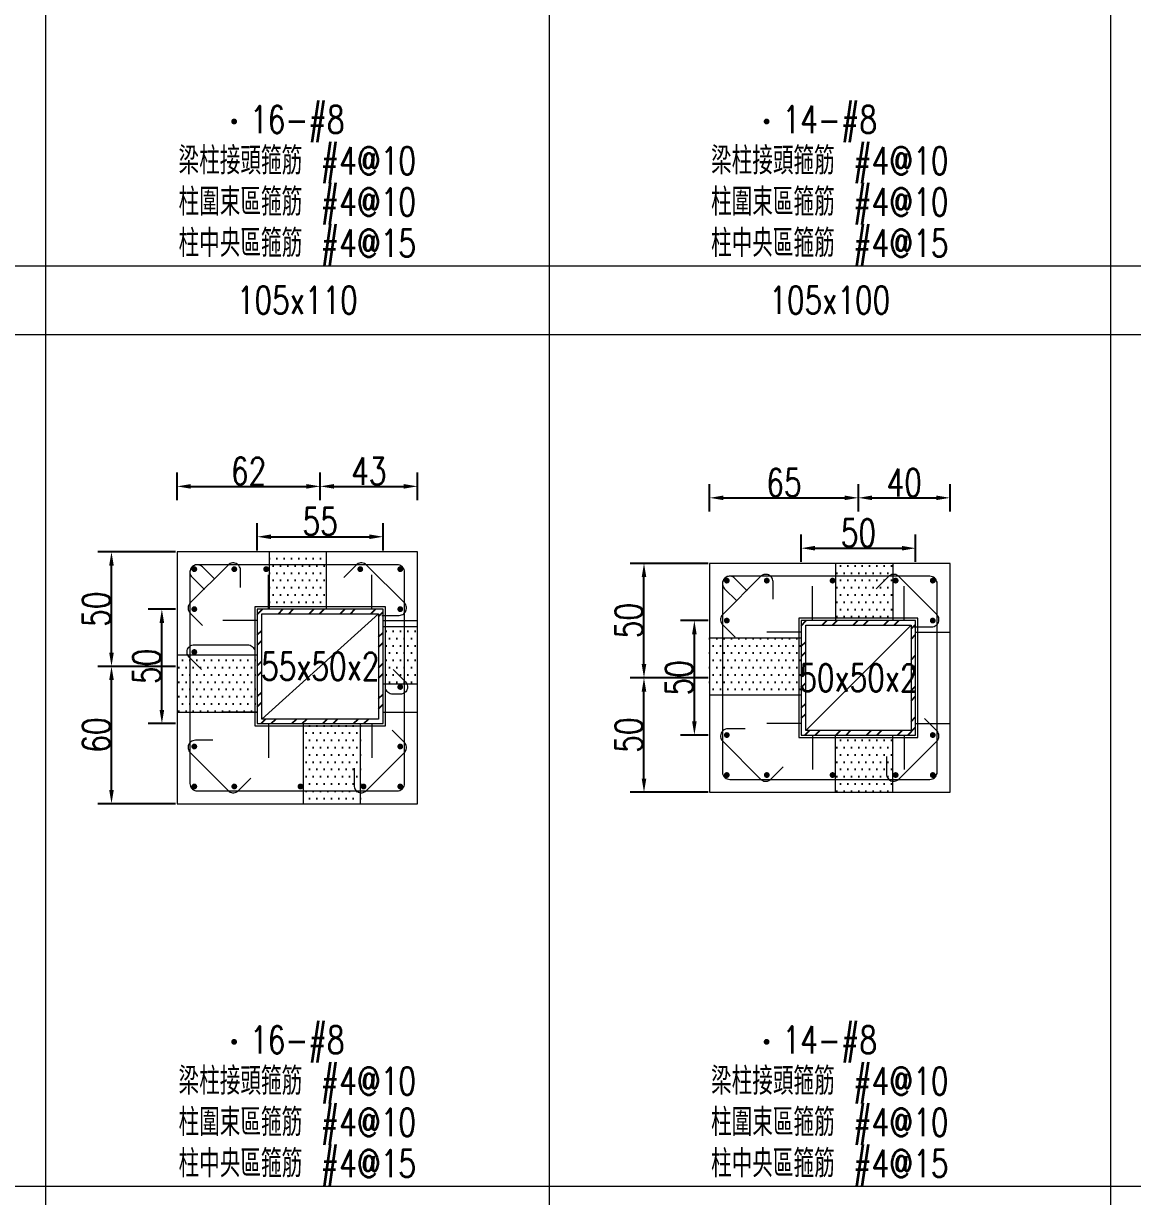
# Model space of a CAD drawing. Header units: millimetres. Extents: x 0 to 3905, y 0 to 8880.
# Drawn here: x 2440 to 2925, y 6055 to 6568 of the extents above; entities that cross this region are included whole.
import ezdxf
from ezdxf.enums import TextEntityAlignment as Align

# ---------------------------------------------------------------- set-up
doc = ezdxf.new("R2010")
doc.units = ezdxf.units.MM
doc.layers.get('DEFPOINTS').update_dxf_attribs({"color": 3})
for name, color, linetype in [('Hatch線', 6, 'Continuous'), ('TC-鋼粱', 132, 'Continuous'), ('主筋斷面', 2, 'Continuous'), ('文字-主筋根數', 7, 'Continuous'), ('文字-剪力筋 中央區', 7, 'Continuous'), ('文字-剪力筋-BC', 7, 'Continuous'), ('文字-剪力筋-圍束區', 7, 'Continuous'), ('文字-斷面尺寸', 7, 'Continuous'), ('文字-輔助字', 7, 'Continuous'), ('柱斷面線', 4, 'Continuous'), ('標註字', 4, 'Continuous'), ('箍筋線', 1, 'Continuous'), ('網格線', 7, 'Continuous'), ('鋼柱', 11, 'Continuous')]:
    doc.layers.add(name, color=color, linetype=linetype)
doc.styles.add('note', font='txt.shx', dxfattribs={"width": 0.75, "height": 12})
doc.styles.add('txt', font='txt.shx', dxfattribs={"height": 0.2, "bigfont": 'chineset.shx'})
doc.dimstyles.new('RCAD_DIM', dxfattribs={"dimtxt": 12, "dimasz": 6, "dimexe": 6, "dimexo": 0.625, "dimtad": 1, "dimdec": 0, "dimdsep": 46, "dimtxsty": 'note', "dimcen": 2.5, "dimclrd": 256, "dimclre": 256, "dimclrt": 256, "dimadec": 0, "dimazin": 0, "dimtfac": 1, "dimtmove": 0, "dimatfit": 3, "dimfxl": 0, "dimtolj": 1, "dimarcsym": 0})

# ---------------------------------------------------------------- blocks, each defined once
blk = doc.blocks.new('*D1428')
at = {"layer": 'DEFPOINTS', "color": 0}
for p in [(2597.5, 6343.62), (2542.5, 6337), (2597.5, 6337)]:
    blk.add_point(p, dxfattribs=at)
at = {"layer": '標註字', "lineweight": -2}
for p, q in [((2542.5, 6337.62), (2542.5, 6349.62)), ((2597.5, 6337.62), (2597.5, 6349.62)), ((2548.5, 6343.62), (2591.5, 6343.62))]:
    blk.add_line(p, q, dxfattribs=at)
at = {"layer": '標註字'}
for points in [[(2548.5, 6344.62), (2548.5, 6342.62), (2542.5, 6343.62)], [(2591.5, 6342.62), (2591.5, 6344.62), (2597.5, 6343.62)]]:
    blk.add_solid(points, dxfattribs=at)
at = {"layer": '標註字', "insert": (2570, 6350.25), "char_height": 12, "attachment_point": 5, "style": 'note'}
blk.add_mtext('\\A1;55', dxfattribs=at)
blk = doc.blocks.new('*D1429')
at = {"layer": 'DEFPOINTS', "color": 0}
for p in [(2500.88, 6312), (2507.5, 6312), (2507.5, 6262)]:
    blk.add_point(p, dxfattribs=at)
at = {"layer": '標註字', "lineweight": -2}
for p, q in [((2506.88, 6312), (2494.88, 6312)), ((2500.88, 6268), (2500.88, 6306)), ((2506.88, 6262), (2494.88, 6262))]:
    blk.add_line(p, q, dxfattribs=at)
at = {"layer": '標註字'}
for points in [[(2501.88, 6306), (2499.88, 6306), (2500.88, 6312)], [(2499.88, 6268), (2501.88, 6268), (2500.88, 6262)]]:
    blk.add_solid(points, dxfattribs=at)
at = {"layer": '標註字', "insert": (2494.25, 6287), "char_height": 12, "attachment_point": 5, "rotation": 90, "style": 'note'}
blk.add_mtext('\\A1;50', dxfattribs=at)
blk = doc.blocks.new('*D1430')
at = {"layer": 'DEFPOINTS', "color": 0}
for p in [(2570, 6365.62), (2507.5, 6359), (2570, 6359)]:
    blk.add_point(p, dxfattribs=at)
at = {"layer": '標註字', "lineweight": -2}
for p, q in [((2507.5, 6359.62), (2507.5, 6371.62)), ((2570, 6359.62), (2570, 6371.62)), ((2513.5, 6365.62), (2564, 6365.62))]:
    blk.add_line(p, q, dxfattribs=at)
at = {"layer": '標註字'}
for points in [[(2513.5, 6366.62), (2513.5, 6364.62), (2507.5, 6365.62)], [(2564, 6364.62), (2564, 6366.62), (2570, 6365.62)]]:
    blk.add_solid(points, dxfattribs=at)
at = {"layer": '標註字', "insert": (2538.75, 6372.25), "char_height": 12, "attachment_point": 5, "style": 'note'}
blk.add_mtext('\\A1;62', dxfattribs=at)
blk = doc.blocks.new('*D1431')
at = {"layer": 'DEFPOINTS', "color": 0}
for p in [(2612.5, 6365.62), (2570, 6359), (2612.5, 6359)]:
    blk.add_point(p, dxfattribs=at)
at = {"layer": '標註字', "lineweight": -2}
for p, q in [((2570, 6359.62), (2570, 6371.62)), ((2612.5, 6359.62), (2612.5, 6371.62)), ((2576, 6365.62), (2606.5, 6365.62))]:
    blk.add_line(p, q, dxfattribs=at)
at = {"layer": '標註字'}
for points in [[(2576, 6366.62), (2576, 6364.62), (2570, 6365.62)], [(2606.5, 6364.62), (2606.5, 6366.62), (2612.5, 6365.62)]]:
    blk.add_solid(points, dxfattribs=at)
at = {"layer": '標註字', "insert": (2591.25, 6372.25), "char_height": 12, "attachment_point": 5, "style": 'note'}
blk.add_mtext('\\A1;43', dxfattribs=at)
blk = doc.blocks.new('*D1432')
at = {"layer": 'DEFPOINTS', "color": 0}
for p in [(2478.88, 6287), (2507.5, 6287), (2507.5, 6227)]:
    blk.add_point(p, dxfattribs=at)
at = {"layer": '標註字', "lineweight": -2}
for p, q in [((2506.88, 6287), (2472.88, 6287)), ((2478.88, 6233), (2478.88, 6281)), ((2506.88, 6227), (2472.88, 6227))]:
    blk.add_line(p, q, dxfattribs=at)
at = {"layer": '標註字'}
for points in [[(2479.88, 6281), (2477.88, 6281), (2478.88, 6287)], [(2477.88, 6233), (2479.88, 6233), (2478.88, 6227)]]:
    blk.add_solid(points, dxfattribs=at)
at = {"layer": '標註字', "insert": (2472.25, 6257), "char_height": 12, "attachment_point": 5, "rotation": 90, "style": 'note'}
blk.add_mtext('\\A1;60', dxfattribs=at)
blk = doc.blocks.new('*D1433')
at = {"layer": 'DEFPOINTS', "color": 0}
for p in [(2478.88, 6337), (2507.5, 6337), (2507.5, 6287)]:
    blk.add_point(p, dxfattribs=at)
at = {"layer": '標註字', "lineweight": -2}
for p, q in [((2506.88, 6337), (2472.88, 6337)), ((2478.88, 6293), (2478.88, 6331)), ((2506.88, 6287), (2472.88, 6287))]:
    blk.add_line(p, q, dxfattribs=at)
at = {"layer": '標註字'}
for points in [[(2479.88, 6331), (2477.88, 6331), (2478.88, 6337)], [(2477.88, 6293), (2479.88, 6293), (2478.88, 6287)]]:
    blk.add_solid(points, dxfattribs=at)
at = {"layer": '標註字', "insert": (2472.25, 6312), "char_height": 12, "attachment_point": 5, "rotation": 90, "style": 'note'}
blk.add_mtext('\\A1;50', dxfattribs=at)
blk = doc.blocks.new('Circle_Filled')
at = {"const_width": 0.5}
blk.add_lwpolyline([(-0.25, 0, 1), (0.25, 0, 1)], format="xyb", close=True, dxfattribs=at)
blk = doc.blocks.new('*D1560')
at = {"layer": 'DEFPOINTS', "color": 0}
for p in [(2830, 6338.62), (2780, 6332), (2830, 6332)]:
    blk.add_point(p, dxfattribs=at)
at = {"layer": '標註字', "lineweight": -2}
for p, q in [((2780, 6332.62), (2780, 6344.62)), ((2830, 6332.62), (2830, 6344.62)), ((2786, 6338.62), (2824, 6338.62))]:
    blk.add_line(p, q, dxfattribs=at)
at = {"layer": '標註字'}
for points in [[(2786, 6339.62), (2786, 6337.62), (2780, 6338.62)], [(2824, 6337.62), (2824, 6339.62), (2830, 6338.62)]]:
    blk.add_solid(points, dxfattribs=at)
at = {"layer": '標註字', "insert": (2805, 6345.25), "char_height": 12, "attachment_point": 5, "style": 'note'}
blk.add_mtext('\\A1;50', dxfattribs=at)
blk = doc.blocks.new('*D1561')
at = {"layer": 'DEFPOINTS', "color": 0}
for p in [(2733.38, 6307), (2740, 6307), (2740, 6257)]:
    blk.add_point(p, dxfattribs=at)
at = {"layer": '標註字', "lineweight": -2}
for p, q in [((2739.38, 6307), (2727.38, 6307)), ((2733.38, 6263), (2733.38, 6301)), ((2739.38, 6257), (2727.38, 6257))]:
    blk.add_line(p, q, dxfattribs=at)
at = {"layer": '標註字'}
for points in [[(2734.38, 6301), (2732.38, 6301), (2733.38, 6307)], [(2732.38, 6263), (2734.38, 6263), (2733.38, 6257)]]:
    blk.add_solid(points, dxfattribs=at)
at = {"layer": '標註字', "insert": (2726.75, 6282), "char_height": 12, "attachment_point": 5, "rotation": 90, "style": 'note'}
blk.add_mtext('\\A1;50', dxfattribs=at)
blk = doc.blocks.new('*D1562')
at = {"layer": 'DEFPOINTS', "color": 0}
for p in [(2805, 6360.62), (2740, 6354), (2805, 6354)]:
    blk.add_point(p, dxfattribs=at)
at = {"layer": '標註字', "lineweight": -2}
for p, q in [((2740, 6354.62), (2740, 6366.62)), ((2805, 6354.62), (2805, 6366.62)), ((2746, 6360.62), (2799, 6360.62))]:
    blk.add_line(p, q, dxfattribs=at)
at = {"layer": '標註字'}
for points in [[(2746, 6361.62), (2746, 6359.62), (2740, 6360.62)], [(2799, 6359.62), (2799, 6361.62), (2805, 6360.62)]]:
    blk.add_solid(points, dxfattribs=at)
at = {"layer": '標註字', "insert": (2772.5, 6367.25), "char_height": 12, "attachment_point": 5, "style": 'note'}
blk.add_mtext('\\A1;65', dxfattribs=at)
blk = doc.blocks.new('*D1563')
at = {"layer": 'DEFPOINTS', "color": 0}
for p in [(2845, 6360.62), (2805, 6354), (2845, 6354)]:
    blk.add_point(p, dxfattribs=at)
at = {"layer": '標註字', "lineweight": -2}
for p, q in [((2805, 6354.62), (2805, 6366.62)), ((2845, 6354.62), (2845, 6366.62)), ((2811, 6360.62), (2839, 6360.62))]:
    blk.add_line(p, q, dxfattribs=at)
at = {"layer": '標註字'}
for points in [[(2811, 6361.62), (2811, 6359.62), (2805, 6360.62)], [(2839, 6359.62), (2839, 6361.62), (2845, 6360.62)]]:
    blk.add_solid(points, dxfattribs=at)
at = {"layer": '標註字', "insert": (2825, 6367.25), "char_height": 12, "attachment_point": 5, "style": 'note'}
blk.add_mtext('\\A1;40', dxfattribs=at)
blk = doc.blocks.new('*D1564')
at = {"layer": 'DEFPOINTS', "color": 0}
for p in [(2711.38, 6282), (2740, 6282), (2740, 6232)]:
    blk.add_point(p, dxfattribs=at)
at = {"layer": '標註字', "lineweight": -2}
for p, q in [((2739.38, 6282), (2705.38, 6282)), ((2711.38, 6238), (2711.38, 6276)), ((2739.38, 6232), (2705.38, 6232))]:
    blk.add_line(p, q, dxfattribs=at)
at = {"layer": '標註字'}
for points in [[(2712.38, 6276), (2710.38, 6276), (2711.38, 6282)], [(2710.38, 6238), (2712.38, 6238), (2711.38, 6232)]]:
    blk.add_solid(points, dxfattribs=at)
at = {"layer": '標註字', "insert": (2704.75, 6257), "char_height": 12, "attachment_point": 5, "rotation": 90, "style": 'note'}
blk.add_mtext('\\A1;50', dxfattribs=at)
blk = doc.blocks.new('*D1565')
at = {"layer": 'DEFPOINTS', "color": 0}
for p in [(2711.38, 6332), (2740, 6332), (2740, 6282)]:
    blk.add_point(p, dxfattribs=at)
at = {"layer": '標註字', "lineweight": -2}
for p, q in [((2739.38, 6332), (2705.38, 6332)), ((2711.38, 6288), (2711.38, 6326)), ((2739.38, 6282), (2705.38, 6282))]:
    blk.add_line(p, q, dxfattribs=at)
at = {"layer": '標註字'}
for points in [[(2712.38, 6326), (2710.38, 6326), (2711.38, 6332)], [(2710.38, 6288), (2712.38, 6288), (2711.38, 6282)]]:
    blk.add_solid(points, dxfattribs=at)
at = {"layer": '標註字', "insert": (2704.75, 6307), "char_height": 12, "attachment_point": 5, "rotation": 90, "style": 'note'}
blk.add_mtext('\\A1;50', dxfattribs=at)

msp = doc.modelspace()

# ---------------------------------------------------------------- hatches: boundary and pattern name
at = {"layer": 'Hatch線'}
h = msp.add_hatch(dxfattribs=at)
h.set_pattern_fill('ANSI32', color=256, style=0)
h.paths.add_polyline_path([(2542.5, 6262), (2597.5, 6262), (2597.5, 6312), (2542.5, 6312)], flags=17)
h.paths.add_polyline_path([(2544.5, 6264), (2544.5, 6310), (2595.5, 6310), (2595.5, 6264)])
h = msp.add_hatch(dxfattribs=at)
h.set_pattern_fill('ANSI32', color=256, style=0)
h.paths.add_polyline_path([(2780, 6257), (2830, 6257), (2830, 6307), (2780, 6307)], flags=17)
h.paths.add_polyline_path([(2782, 6259), (2782, 6305), (2828, 6305), (2828, 6259)])
at = {"layer": 'TC-鋼粱'}
h = msp.add_hatch(dxfattribs=at)
h.set_pattern_fill('DOTS', color=256, scale=2, style=0)
h.paths.add_polyline_path([(2572.67, 6337), (2547.67, 6337), (2547.67, 6312), (2572.67, 6312)], flags=17)
h = msp.add_hatch(dxfattribs=at)
h.set_pattern_fill('DOTS', color=256, scale=2, style=0)
h.paths.add_polyline_path([(2820, 6332), (2795, 6332), (2795, 6307), (2820, 6307)], flags=17)
h = msp.add_hatch(dxfattribs=at)
h.set_pattern_fill('DOTS', color=256, scale=2, style=0)
h.paths.add_polyline_path([(2612.5, 6279.28), (2612.5, 6304.28), (2597.5, 6304.28), (2597.5, 6279.28)], flags=17)
h = msp.add_hatch(dxfattribs=at)
h.set_pattern_fill('DOTS', color=256, scale=2, style=0)
h.paths.add_polyline_path([(2740, 6299.5), (2740, 6274.5), (2780, 6274.5), (2780, 6299.5)], flags=17)
h = msp.add_hatch(dxfattribs=at)
h.set_pattern_fill('DOTS', color=256, scale=2, style=0)
h.paths.add_polyline_path([(2507.5, 6292), (2507.5, 6267), (2542.5, 6267), (2542.5, 6292)], flags=17)
h = msp.add_hatch(dxfattribs=at)
h.set_pattern_fill('DOTS', color=256, scale=2, style=0)
h.paths.add_polyline_path([(2562.67, 6227), (2587.67, 6227), (2587.67, 6262), (2562.67, 6262)], flags=17)
h = msp.add_hatch(dxfattribs=at)
h.set_pattern_fill('DOTS', color=256, scale=2, style=0)
h.paths.add_polyline_path([(2795, 6232), (2820, 6232), (2820, 6257), (2795, 6257)], flags=17)

# ---------------------------------------------------------------- linework, layer by layer
at = {"layer": 'DEFPOINTS', "lineweight": 5}
for points in [[(2547.5, 6312), (2547.5, 6327)], [(2592.5, 6312), (2592.5, 6327)], [(2785, 6307), (2785, 6322)], [(2825, 6307), (2825, 6322)], [(2542.5, 6261), (2598.5, 6261), (2598.5, 6313), (2541.5, 6313), (2541.5, 6261), (2542.5, 6261)], [(2544.5, 6264), (2595.5, 6310)], [(2780, 6256), (2831, 6256), (2831, 6308), (2779, 6308), (2779, 6256), (2780, 6256)], [(2542.5, 6307), (2527.5, 6307)], [(2597.5, 6307), (2612.5, 6307)], [(2782, 6259), (2828, 6305)], [(2780, 6302), (2765, 6302)], [(2830, 6302), (2845, 6302)], [(2542.5, 6267), (2527.5, 6267)], [(2597.5, 6267), (2612.5, 6267)], [(2547.5, 6262), (2547.5, 6247)], [(2592.5, 6262), (2592.5, 6247)], [(2780, 6262), (2765, 6262)], [(2830, 6262), (2845, 6262)], [(2785, 6257), (2785, 6242)], [(2825, 6257), (2825, 6242)]]:
    msp.add_lwpolyline(points, dxfattribs=at)
at = {"layer": 'TC-鋼粱', "lineweight": 5}
for points in [[(2547.67, 6337), (2547.67, 6312)], [(2572.67, 6337), (2572.67, 6312)], [(2795, 6332), (2795, 6307)], [(2820, 6332), (2820, 6307)], [(2612.5, 6304.28), (2597.5, 6304.28)], [(2740, 6299.5), (2780, 6299.5)], [(2507.5, 6292), (2542.5, 6292)], [(2612.5, 6279.28), (2597.5, 6279.28)], [(2740, 6274.5), (2780, 6274.5)], [(2507.5, 6267), (2542.5, 6267)], [(2562.67, 6227), (2562.67, 6262)], [(2587.67, 6227), (2587.67, 6262)], [(2795, 6232), (2795, 6257)], [(2820, 6232), (2820, 6257)]]:
    msp.add_lwpolyline(points, dxfattribs=at)
at = {"layer": '柱斷面線', "lineweight": 5}
for points in [[(2507.5, 6227), (2612.5, 6227), (2612.5, 6337), (2507.5, 6337), (2507.5, 6227)], [(2740, 6232), (2845, 6232), (2845, 6332), (2740, 6332), (2740, 6232)]]:
    msp.add_lwpolyline(points, dxfattribs=at)
at = {"layer": '箍筋線', "lineweight": 5}
for points in [[(2535.23, 6321.39), (2535.23, 6329.01), (2535.18, 6329.54), (2535.05, 6330.06), (2534.83, 6330.55), (2534.53, 6330.99), (2534.17, 6331.38), (2533.74, 6331.7), (2533.27, 6331.94), (2532.76, 6332.11), (2532.23, 6332.18), (2531.7, 6332.17), (2531.17, 6332.06), (2530.67, 6331.87), (2530.21, 6331.6), (2529.81, 6331.26), (2513.24, 6314.69), (2512.89, 6314.27), (2512.61, 6313.79), (2512.42, 6313.27), (2512.33, 6312.73), (2512.33, 6312.17), (2512.42, 6311.63), (2512.61, 6311.11), (2512.89, 6310.63), (2513.24, 6310.2), (2518.63, 6304.82)], [(2523.94, 6325.05), (2518.56, 6330.44), (2518.15, 6330.78), (2517.69, 6331.05), (2517.19, 6331.24), (2516.67, 6331.35), (2516.13, 6331.36), (2515.6, 6331.29), (2515.09, 6331.12), (2514.62, 6330.88), (2514.19, 6330.56), (2513.83, 6330.17), (2513.53, 6329.73), (2513.31, 6329.24), (2513.18, 6328.72), (2513.13, 6328.19), (2513.13, 6235.81), (2513.18, 6235.26), (2513.33, 6234.72), (2513.56, 6234.22), (2513.88, 6233.77), (2514.27, 6233.38), (2514.72, 6233.06), (2515.22, 6232.83), (2515.76, 6232.68), (2516.31, 6232.63), (2603.69, 6232.63), (2604.24, 6232.68), (2604.78, 6232.83), (2605.28, 6233.06), (2605.73, 6233.38), (2606.12, 6233.77), (2606.44, 6234.22), (2606.67, 6234.72), (2606.82, 6235.26), (2606.87, 6235.81), (2606.87, 6328.19), (2606.82, 6328.74), (2606.67, 6329.28), (2606.44, 6329.78), (2606.12, 6330.23), (2605.73, 6330.62), (2605.28, 6330.94), (2604.78, 6331.17), (2604.24, 6331.32), (2603.69, 6331.37), (2516.31, 6331.37), (2515.78, 6331.32), (2515.26, 6331.19), (2514.77, 6330.97), (2514.33, 6330.67), (2513.94, 6330.31), (2513.62, 6329.88), (2513.38, 6329.41), (2513.21, 6328.9), (2513.14, 6328.37), (2513.15, 6327.83), (2513.26, 6327.31), (2513.45, 6326.81), (2513.72, 6326.35), (2514.06, 6325.94), (2519.45, 6320.56)], [(2596.89, 6309.27), (2604.51, 6309.27), (2605.04, 6309.32), (2605.56, 6309.45), (2606.05, 6309.67), (2606.49, 6309.97), (2606.88, 6310.33), (2607.2, 6310.76), (2607.44, 6311.23), (2607.61, 6311.74), (2607.68, 6312.27), (2607.67, 6312.8), (2607.56, 6313.33), (2607.37, 6313.83), (2607.1, 6314.29), (2606.76, 6314.69), (2590.19, 6331.26), (2589.77, 6331.61), (2589.29, 6331.89), (2588.77, 6332.08), (2588.23, 6332.17), (2587.67, 6332.17), (2587.13, 6332.08), (2586.61, 6331.89), (2586.13, 6331.61), (2585.7, 6331.26), (2580.32, 6325.87)], [(2767.73, 6316.39), (2767.73, 6324.01), (2767.68, 6324.54), (2767.55, 6325.06), (2767.33, 6325.55), (2767.03, 6325.99), (2766.67, 6326.38), (2766.24, 6326.7), (2765.77, 6326.94), (2765.26, 6327.11), (2764.73, 6327.18), (2764.2, 6327.17), (2763.67, 6327.06), (2763.17, 6326.87), (2762.71, 6326.6), (2762.31, 6326.26), (2745.74, 6309.69), (2745.39, 6309.27), (2745.11, 6308.79), (2744.92, 6308.27), (2744.83, 6307.73), (2744.83, 6307.17), (2744.92, 6306.63), (2745.11, 6306.11), (2745.39, 6305.63), (2745.74, 6305.2), (2751.13, 6299.82)], [(2756.44, 6320.05), (2751.06, 6325.44), (2750.65, 6325.78), (2750.19, 6326.05), (2749.69, 6326.24), (2749.17, 6326.35), (2748.63, 6326.36), (2748.1, 6326.29), (2747.59, 6326.12), (2747.12, 6325.88), (2746.69, 6325.56), (2746.33, 6325.17), (2746.03, 6324.73), (2745.81, 6324.24), (2745.68, 6323.72), (2745.63, 6323.19), (2745.63, 6240.81), (2745.68, 6240.26), (2745.83, 6239.72), (2746.06, 6239.22), (2746.38, 6238.77), (2746.77, 6238.38), (2747.22, 6238.06), (2747.72, 6237.83), (2748.26, 6237.68), (2748.81, 6237.63), (2836.19, 6237.63), (2836.74, 6237.68), (2837.28, 6237.83), (2837.78, 6238.06), (2838.23, 6238.38), (2838.62, 6238.77), (2838.94, 6239.22), (2839.17, 6239.72), (2839.32, 6240.26), (2839.37, 6240.81), (2839.37, 6323.19), (2839.32, 6323.74), (2839.17, 6324.28), (2838.94, 6324.78), (2838.62, 6325.23), (2838.23, 6325.62), (2837.78, 6325.94), (2837.28, 6326.17), (2836.74, 6326.32), (2836.19, 6326.37), (2748.81, 6326.37), (2748.28, 6326.32), (2747.76, 6326.19), (2747.27, 6325.97), (2746.83, 6325.67), (2746.44, 6325.31), (2746.12, 6324.88), (2745.88, 6324.41), (2745.71, 6323.9), (2745.64, 6323.37), (2745.65, 6322.83), (2745.76, 6322.31), (2745.95, 6321.81), (2746.22, 6321.35), (2746.56, 6320.94), (2751.95, 6315.56)], [(2829.39, 6304.27), (2837.01, 6304.27), (2837.54, 6304.32), (2838.06, 6304.45), (2838.55, 6304.67), (2838.99, 6304.97), (2839.38, 6305.33), (2839.7, 6305.76), (2839.94, 6306.23), (2840.11, 6306.74), (2840.18, 6307.27), (2840.17, 6307.8), (2840.06, 6308.33), (2839.87, 6308.83), (2839.6, 6309.29), (2839.26, 6309.69), (2822.69, 6326.26), (2822.27, 6326.61), (2821.79, 6326.89), (2821.27, 6327.08), (2820.73, 6327.17), (2820.17, 6327.17), (2819.63, 6327.08), (2819.11, 6326.89), (2818.63, 6326.61), (2818.2, 6326.26), (2812.82, 6320.87)], [(2518.18, 6285.64), (2512.79, 6291.03), (2512.45, 6291.43), (2512.18, 6291.89), (2511.99, 6292.39), (2511.88, 6292.91), (2511.87, 6293.45), (2511.94, 6293.98), (2512.11, 6294.49), (2512.35, 6294.96), (2512.67, 6295.39), (2513.06, 6295.75), (2513.5, 6296.05), (2513.99, 6296.27), (2514.51, 6296.4), (2515.04, 6296.45), (2538.33, 6296.45), (2538.88, 6296.4), (2539.41, 6296.25), (2539.91, 6296.02), (2540.37, 6295.7), (2540.76, 6295.31), (2541.07, 6294.86), (2541.31, 6294.36), (2541.45, 6293.82), (2541.5, 6293.27), (2541.5, 6285.65)], [(2601.82, 6285.64), (2607.21, 6280.25), (2607.55, 6279.85), (2607.82, 6279.39), (2608.01, 6278.89), (2608.12, 6278.36), (2608.13, 6277.83), (2608.06, 6277.3), (2607.89, 6276.79), (2607.65, 6276.32), (2607.33, 6275.89), (2606.94, 6275.53), (2606.5, 6275.23), (2606.01, 6275.01), (2605.49, 6274.88), (2604.96, 6274.83), (2601.67, 6274.83), (2601.12, 6274.88), (2600.59, 6275.02), (2600.09, 6275.26), (2599.63, 6275.58), (2599.24, 6275.97), (2598.93, 6276.42), (2598.69, 6276.92), (2598.55, 6277.46), (2598.5, 6278.01), (2598.5, 6285.63)], [(2817.27, 6247.61), (2817.27, 6239.99), (2817.32, 6239.46), (2817.45, 6238.94), (2817.67, 6238.45), (2817.97, 6238.01), (2818.33, 6237.62), (2818.76, 6237.3), (2819.23, 6237.06), (2819.74, 6236.89), (2820.27, 6236.82), (2820.8, 6236.83), (2821.33, 6236.94), (2821.83, 6237.13), (2822.29, 6237.4), (2822.69, 6237.74), (2839.26, 6254.31), (2839.61, 6254.73), (2839.89, 6255.21), (2840.08, 6255.73), (2840.17, 6256.27), (2840.17, 6256.83), (2840.08, 6257.37), (2839.89, 6257.89), (2839.61, 6258.37), (2839.26, 6258.8), (2833.87, 6264.18)], [(2584.77, 6242.61), (2584.77, 6234.99), (2584.82, 6234.46), (2584.95, 6233.94), (2585.17, 6233.45), (2585.47, 6233.01), (2585.83, 6232.62), (2586.26, 6232.3), (2586.73, 6232.06), (2587.24, 6231.89), (2587.77, 6231.82), (2588.3, 6231.83), (2588.83, 6231.94), (2589.33, 6232.13), (2589.79, 6232.4), (2590.19, 6232.74), (2606.76, 6249.31), (2607.11, 6249.73), (2607.39, 6250.21), (2607.58, 6250.73), (2607.67, 6251.27), (2607.67, 6251.83), (2607.58, 6252.37), (2607.39, 6252.89), (2607.11, 6253.37), (2606.76, 6253.8), (2601.37, 6259.18)], [(2755.61, 6259.73), (2747.99, 6259.73), (2747.46, 6259.68), (2746.94, 6259.55), (2746.45, 6259.33), (2746.01, 6259.03), (2745.62, 6258.67), (2745.3, 6258.24), (2745.06, 6257.77), (2744.89, 6257.26), (2744.82, 6256.73), (2744.83, 6256.2), (2744.94, 6255.67), (2745.13, 6255.17), (2745.4, 6254.71), (2745.74, 6254.31), (2762.31, 6237.74), (2762.73, 6237.39), (2763.21, 6237.11), (2763.73, 6236.92), (2764.27, 6236.83), (2764.83, 6236.83), (2765.37, 6236.92), (2765.89, 6237.11), (2766.37, 6237.39), (2766.8, 6237.74), (2772.18, 6243.13)], [(2523.11, 6254.73), (2515.49, 6254.73), (2514.96, 6254.68), (2514.44, 6254.55), (2513.95, 6254.33), (2513.51, 6254.03), (2513.12, 6253.67), (2512.8, 6253.24), (2512.56, 6252.77), (2512.39, 6252.26), (2512.32, 6251.73), (2512.33, 6251.2), (2512.44, 6250.67), (2512.63, 6250.17), (2512.9, 6249.71), (2513.24, 6249.31), (2529.81, 6232.74), (2530.23, 6232.39), (2530.71, 6232.11), (2531.23, 6231.92), (2531.77, 6231.83), (2532.33, 6231.83), (2532.87, 6231.92), (2533.39, 6232.11), (2533.87, 6232.39), (2534.3, 6232.74), (2539.68, 6238.13)]]:
    msp.add_lwpolyline(points, dxfattribs=at)
at = {"layer": '網格線', "lineweight": 5}
for points in [[(2450, 6834), (2450, 6462)], [(2670, 6834), (2670, 6462)], [(2915, 6834), (2915, 6462)], [(2220, 6462), (2450, 6462)], [(2450, 6462), (2670, 6462)], [(2450, 6462), (2450, 6432)], [(2670, 6462), (2915, 6462)], [(2670, 6462), (2670, 6432)], [(2915, 6462), (3125, 6462)], [(2915, 6462), (2915, 6432)], [(2220, 6432), (2450, 6432)], [(2450, 6432), (2670, 6432)], [(2450, 6432), (2450, 6060)], [(2670, 6432), (2915, 6432)], [(2670, 6432), (2670, 6060)], [(2915, 6432), (3125, 6432)], [(2915, 6432), (2915, 6060)], [(2220, 6060), (2450, 6060)], [(2450, 6060), (2670, 6060)], [(2450, 6060), (2450, 6030)], [(2670, 6060), (2915, 6060)], [(2670, 6060), (2670, 6030)], [(2915, 6060), (3125, 6060)], [(2915, 6060), (2915, 6030)]]:
    msp.add_lwpolyline(points, dxfattribs=at)
at = {"layer": '鋼柱', "lineweight": 5}
for points in [[(2542.5, 6262), (2597.5, 6262), (2597.5, 6312), (2542.5, 6312), (2542.5, 6262)], [(2544.5, 6264), (2544.5, 6310), (2595.5, 6310), (2595.5, 6264), (2544.5, 6264)], [(2780, 6257), (2830, 6257), (2830, 6307), (2780, 6307), (2780, 6257)], [(2782, 6259), (2782, 6305), (2828, 6305), (2828, 6259), (2782, 6259)]]:
    msp.add_lwpolyline(points, dxfattribs=at)

# ---------------------------------------------------------------- block references
at = {"layer": '主筋斷面', "lineweight": 5, "xscale": 2.539999961853027, "yscale": 2.539999961853027}
for p in [(2532.42, 6525), (2764.92, 6525), (2515.04, 6329.46), (2532.5, 6329.46), (2546.4, 6329.46), (2587.5, 6329.46), (2604.96, 6329.46), (2747.54, 6324.46), (2765, 6324.46), (2793.73, 6324.46), (2821.27, 6324.46), (2837.46, 6324.46), (2515.04, 6312), (2604.96, 6312), (2747.54, 6307), (2837.46, 6307), (2515.04, 6293.27), (2604.96, 6278.01), (2747.54, 6257), (2837.46, 6257), (2515.04, 6252), (2604.96, 6252), (2747.54, 6239.54), (2765, 6239.54), (2793.73, 6239.54), (2821.27, 6239.54), (2837.46, 6239.54), (2515.04, 6234.54), (2532.5, 6234.54), (2561.4, 6234.54), (2588.94, 6234.54), (2604.96, 6234.54), (2532.42, 6123), (2764.92, 6123)]:
    msp.add_blockref('Circle_Filled', p, dxfattribs=at)

# ---------------------------------------------------------------- texts
at = {"layer": '文字-主筋根數', "style": 'txt', "width": 0.75}
for s, p in [('16-#8', (2560, 6525)), ('14-#8', (2792.5, 6525)), ('16-#8', (2560, 6123)), ('14-#8', (2792.5, 6123))]:
    msp.add_text(s, height=12, dxfattribs=at).set_placement(p, align=Align.MIDDLE)
at = {"layer": '文字-剪力筋 中央區', "style": 'txt', "width": 0.75}
for p in [(2560, 6471), (2792.5, 6471), (2560, 6069), (2792.5, 6069)]:
    msp.add_text('柱中央區箍筋 #4@15', height=12, dxfattribs=at).set_placement(p, align=Align.MIDDLE)
at = {"layer": '文字-剪力筋-BC', "style": 'txt', "width": 0.75}
for p in [(2560, 6507), (2792.5, 6507), (2560, 6105), (2792.5, 6105)]:
    msp.add_text('梁柱接頭箍筋 #4@10', height=12, dxfattribs=at).set_placement(p, align=Align.MIDDLE)
at = {"layer": '文字-剪力筋-圍束區', "style": 'txt', "width": 0.75}
for p in [(2560, 6489), (2792.5, 6489), (2560, 6087), (2792.5, 6087)]:
    msp.add_text('柱圍束區箍筋 #4@10', height=12, dxfattribs=at).set_placement(p, align=Align.MIDDLE)
at = {"layer": '文字-斷面尺寸', "style": 'txt', "width": 0.75}
for s, p in [('105x110', (2560, 6447)), ('105x100', (2792.5, 6447))]:
    msp.add_text(s, height=12, dxfattribs=at).set_placement(p, align=Align.MIDDLE)
at = {"layer": '文字-輔助字', "style": 'txt', "width": 0.75}
for s, p in [('55x50x2', (2570, 6287)), ('50x50x2', (2805, 6282))]:
    msp.add_text(s, height=12, dxfattribs=at).set_placement(p, align=Align.MIDDLE)

# ---------------------------------------------------------------- dimensions: what is measured, and where the dimension line sits
at = {"layer": '標註字'}
for base, p1, p2, picture, middle in [((2569.9999, 6365.625), (2507.5, 6359), (2569.9999, 6359), '*D1430', (2538.75, 6372.25)), ((2612.5, 6365.625), (2569.9999, 6359), (2612.5, 6359), '*D1431', (2591.25, 6372.25)), ((2805, 6360.62), (2740, 6354), (2805, 6354), '*D1562', (2772.5, 6367.25)), ((2845, 6360.62), (2805, 6354), (2845, 6354), '*D1563', (2825, 6367.25)), ((2597.5, 6343.62), (2542.5, 6337), (2597.5, 6337), '*D1428', (2570, 6350.25)), ((2830, 6338.62), (2780, 6332), (2830, 6332), '*D1560', (2805, 6345.25))]:
    dim = msp.add_linear_dim(base=base, p1=p1, p2=p2, dimstyle='RCAD_DIM', dxfattribs=at)
    dim.commit()
    dim.dimension.update_dxf_attribs({"geometry": picture, "text_midpoint": middle})
for base, p1, p2, picture, middle in [((2478.88, 6337), (2507.5, 6287), (2507.5, 6337), '*D1433', (2472.25, 6312)), ((2711.38, 6332), (2740, 6282), (2740, 6332), '*D1565', (2704.75, 6307)), ((2500.88, 6312), (2507.5, 6262), (2507.5, 6312), '*D1429', (2494.25, 6287)), ((2733.38, 6307), (2740, 6257), (2740, 6307), '*D1561', (2726.75, 6282)), ((2478.88, 6287), (2507.5, 6227), (2507.5, 6287), '*D1432', (2472.25, 6257)), ((2711.38, 6282), (2740, 6232), (2740, 6282), '*D1564', (2704.75, 6257))]:
    dim = msp.add_linear_dim(base=base, p1=p1, p2=p2, angle=90, dimstyle='RCAD_DIM', dxfattribs=at)
    dim.commit()
    dim.dimension.update_dxf_attribs({"geometry": picture, "text_midpoint": middle})

doc.saveas('drawing.dxf')
